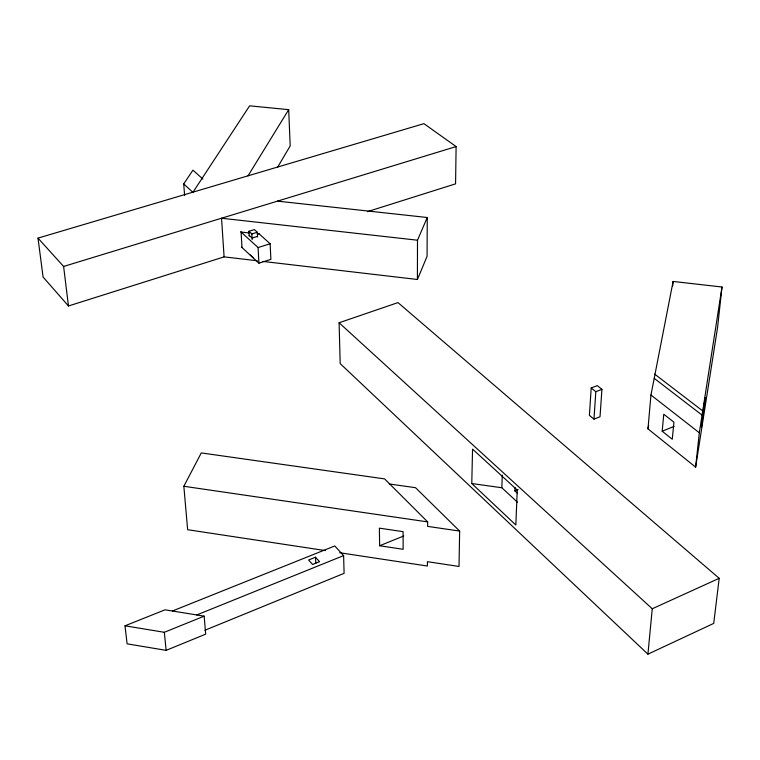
<?xml version="1.0" encoding="UTF-8"?>
<svg xmlns="http://www.w3.org/2000/svg" width="760" height="760" viewBox="0 0 760 760"><rect width="100%" height="100%" fill="white"/><g stroke="black" fill="none" stroke-linecap="round" stroke-linejoin="round"><path stroke-width="1.14" d="M262.998 261.43L417.42 279.49L417.487 240.207L427.262 217.512L277.485 201.134M427.262 217.512L427.072 256.32L417.42 279.49M325.641 550.62L187.644 529.711L183.844 486.267L201.286 452.922L384.617 478.895L427.652 521.892L427.623 526.376L459.658 531.078L459.012 566.457L427.424 561.688L427.395 566.029L339.682 552.739M257.099 260.737L224.095 256.88L68.466 305.976L43.082 277.039L38 238.118L423.918 123.661L456.114 146.575L455.572 183.853L367.422 211.66M471.779 483.531L472.549 449.103L517.237 490.048L515.841 524.998L471.779 483.531L501.847 487.758L517.475 502.217M501.847 487.758L502.274 475.114M517.503 493.316L514.89 490.922L515.033 487.454M591.194 387.961L589.399 415.368L593.978 419.14L600.02 416.755L601.929 389.329L597.293 385.615L591.194 387.961L595.821 391.685L593.978 419.14M647.976 428.868L650.95 395.019L673.103 281.447L722 287.005L717.563 327.474L695.628 467.134L647.976 428.868L648.641 425.486M672.676 286.055L673.103 281.447M662.188 431.214L663.774 414.219L673.93 422.199L672.267 439.251L662.188 431.214L674.13 426.369M647.919 654.17L652.26 608.769L339.102 322.762L397.993 302.603L719.188 578.312L713.725 623.399L647.919 654.17L340.185 363.613L339.102 322.762M695.628 467.134L699.314 432.772L722 287.005M277.647 167.124L290.197 145.91L288.695 109.659L249.622 105.83L193.049 192.128M248.045 175.816L288.695 109.659M184.614 195.51L183.711 183.939L192.935 170.155L202.92 179.103M652.26 608.769L719.188 578.312M204.896 630.258L344.099 573.344L343.615 555.607L334.761 545.956L172.397 611.011M166.145 650.361L205.675 634.153L204.164 616.151L165.053 609.814L125.01 625.812L127.1 643.834L166.145 650.361L164.331 632.292L204.164 616.151M379.62 545.756L403.151 549.29L403.085 531.658L379.392 528.162L379.62 545.756L403.702 536M514.89 490.922L518.12 489.611M196.764 614.954L343.615 555.607M315.533 557.222L308.608 560.006L312.588 564.471L319.523 561.678L315.533 557.222L315.761 563.141M595.821 391.685L601.929 389.329M241.566 247.123L258.923 263.178L270.892 259.35L270.123 243.751L258.742 233.51M240.644 231.648L258.077 247.551L270.123 243.751M257.545 236.341L252.092 238.051L249.156 235.391M249.194 236.027L248.928 231.287L254.381 229.596L257.317 232.246L257.573 236.987M248.928 231.287L251.855 233.947L257.317 232.246M38 238.118L63.612 266.456L456.114 146.575M417.487 240.207L221.54 218.225L224.095 256.88M249.109 232.959L241.082 232.047L242.003 247.532M257.137 233.871L259.426 234.127M389.234 483.968L415.53 487.701L459.658 531.078M183.844 486.267L427.652 521.892M125.01 625.812L164.331 632.292M654.635 374.101L702.544 410.79M654.255 378.366L702.078 415.112M650.95 395.019L699.314 432.772M183.711 183.939L192.907 192.365M250.277 254.98L253.184 257.678M63.612 266.456L68.466 305.976M251.855 233.947L252.177 239.6M258.077 247.551L258.923 263.178M703.256 410.352L701.423 427.329L705.251 397.594L703.256 410.352"/></g></svg>
